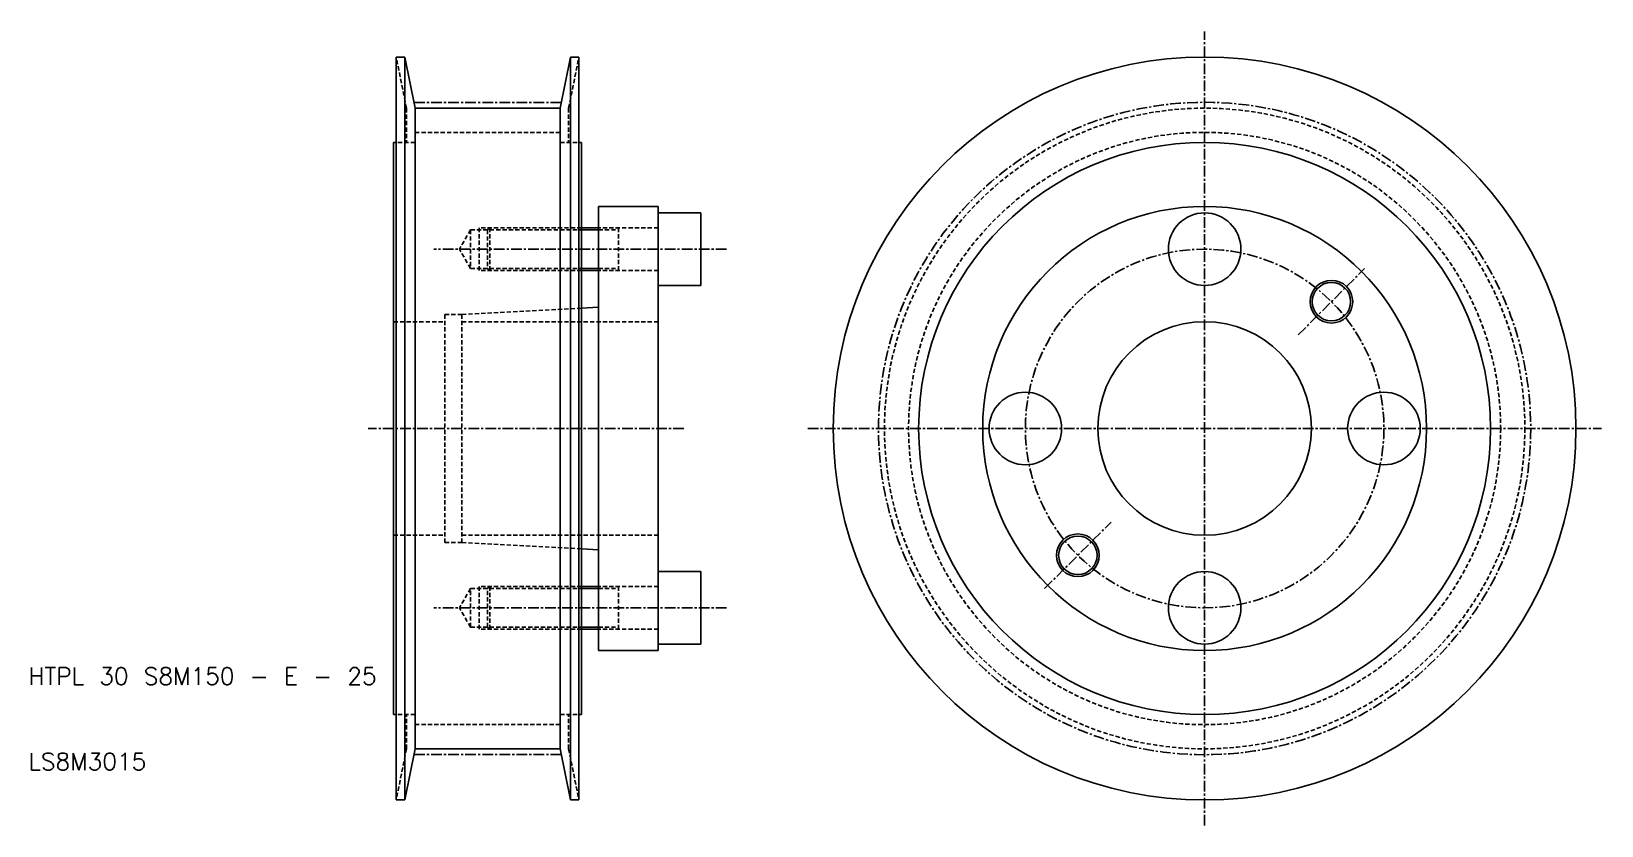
# Model space of a CAD drawing. Extents: x 7 to 190, y 4 to 96.
import ezdxf

# ---------------------------------------------------------------- set-up
doc = ezdxf.new("R2010")
doc.units = 0
doc.linetypes.add('CENTER', pattern=[2, 1.25, -0.25, 0.25, -0.25])
doc.linetypes.add('DASHED', pattern=[0.75, 0.5, -0.25])
doc.layers.get('0').update_dxf_attribs({"linetype": 'CONTINUOUS'})
doc.layers.add('CENTER', color=1, linetype='CENTER')
doc.styles.get("Standard").update_dxf_attribs({"font": 'txt.shx'})

msp = doc.modelspace()

# ---------------------------------------------------------------- linework, layer by layer
at = {"color": 7, "linetype": 'CONTINUOUS'}
for p, q in [((49.3, 93.5), (49.3, 6.5)), ((50.3, 93.5), (49.3, 93.5)), ((50.3, 93.5), (50.3, 6.5)), ((51.5, 87.51), (50.3, 93.5)), ((68.5, 87.51), (69.7, 93.5)), ((69.7, 93.5), (69.7, 6.5)), ((69.7, 93.5), (70.7, 93.5)), ((70.7, 93.5), (70.7, 6.5)), ((51.5, 87.51), (51.5, 12.49)), ((68.5, 87.51), (51.5, 87.51)), ((68.5, 87.51), (68.5, 12.49)), ((49, 83.5), (49, 16.5)), ((49.3, 83.5), (49, 83.5)), ((70.7, 83.5), (71, 83.5)), ((71, 83.5), (71, 16.5)), ((73, 76), (80, 76)), ((73, 76), (73, 24)), ((80, 76), (80, 24)), ((80, 75.25), (85, 75.25)), ((85, 75.25), (85, 66.75)), ((73, 73.5), (71, 73.5)), ((73, 68.5), (71, 68.5)), ((80, 66.75), (85, 66.75)), ((73, 64.2), (71, 64.09)), ((73, 35.8), (71, 35.91)), ((80, 33.25), (85, 33.25)), ((85, 24.75), (85, 33.25)), ((73, 31.5), (71, 31.5)), ((73, 26.5), (71, 26.5)), ((73, 24), (80, 24)), ((80, 24.75), (85, 24.75)), ((49.3, 16.5), (49, 16.5)), ((70.7, 16.5), (71, 16.5)), ((51.5, 12.49), (50.3, 6.5)), ((68.5, 12.49), (51.5, 12.49)), ((68.5, 12.49), (69.7, 6.5)), ((50.3, 6.5), (49.3, 6.5)), ((69.7, 6.5), (70.7, 6.5))]:
    msp.add_line(p, q, dxfattribs=at)
at = {"color": 3, "linetype": 'DASHED'}
for p, q in [((50.5, 87.51), (49.3, 93.5)), ((69.5, 87.51), (70.7, 93.5)), ((50.5, 87.51), (50.5, 83.5)), ((69.5, 87.51), (69.5, 83.5)), ((68.5, 84.68), (51.5, 84.68)), ((51.5, 83.5), (49.3, 83.5)), ((68.5, 83.5), (70.7, 83.5)), ((58, 73.25), (56.7, 71)), ((58, 73.25), (71, 73.25)), ((58, 73.25), (58, 68.75)), ((71, 73.5), (59, 73.5)), ((59, 73.5), (59, 68.5)), ((60.25, 73.5), (60, 73.25)), ((60, 73.25), (60, 68.75)), ((60.25, 73.5), (60.25, 68.5)), ((80, 73.5), (73, 73.5)), ((73, 73.25), (75.33, 73.25)), ((75.33, 73.5), (75.33, 68.5)), ((58, 68.75), (56.7, 71)), ((58, 68.75), (71, 68.75)), ((71, 68.5), (59, 68.5)), ((60.25, 68.5), (60, 68.75)), ((73, 68.75), (75.33, 68.75)), ((80, 68.5), (73, 68.5)), ((55, 63.35), (55, 36.65)), ((55, 63.35), (57, 63.35)), ((57, 63.35), (71, 64.09)), ((57, 63.35), (57, 36.65)), ((49, 62.5), (55, 62.5)), ((57, 62.5), (80, 62.5)), ((49, 37.5), (55, 37.5)), ((57, 37.5), (80, 37.5)), ((55, 36.65), (57, 36.65)), ((57, 36.65), (71, 35.91)), ((59, 26.5), (59, 31.5)), ((71, 31.5), (59, 31.5)), ((60.25, 31.5), (60, 31.25)), ((60.25, 26.5), (60.25, 31.5)), ((80, 31.5), (73, 31.5)), ((75.33, 26.5), (75.33, 31.5)), ((58, 31.25), (56.7, 29)), ((58, 26.75), (58, 31.25)), ((58, 31.25), (71, 31.25)), ((60, 26.75), (60, 31.25)), ((73, 31.25), (75.33, 31.25)), ((58, 26.75), (56.7, 29)), ((58, 26.75), (71, 26.75)), ((71, 26.5), (59, 26.5)), ((60.25, 26.5), (60, 26.75)), ((73, 26.75), (75.33, 26.75)), ((80, 26.5), (73, 26.5)), ((51.5, 16.5), (49.3, 16.5)), ((50.5, 12.49), (50.5, 16.5)), ((68.5, 15.32), (51.5, 15.32)), ((68.5, 16.5), (70.7, 16.5)), ((69.5, 12.49), (69.5, 16.5)), ((50.5, 12.49), (49.3, 6.5)), ((69.5, 12.49), (70.7, 6.5))]:
    msp.add_line(p, q, dxfattribs=at)
at = {"color": 3, "linetype": 'CONTINUOUS'}
for p, q in [((73, 73.25), (71, 73.25)), ((73, 68.75), (71, 68.75)), ((73, 31.25), (71, 31.25)), ((73, 26.75), (71, 26.75))]:
    msp.add_line(p, q, dxfattribs=at)
at = {"color": 7, "linetype": 'CONTINUOUS'}
for centre, radius in [((144, 50), 43.5), ((144, 50), 33.5), ((144, 50), 26), ((144, 50), 26), ((144, 71), 4.25), ((158.85, 64.85), 2.25), ((144, 50), 12.5), ((123, 50), 4.25), ((165, 50), 4.25), ((129.15, 35.15), 2.25), ((144, 29), 4.25)]:
    msp.add_circle(centre, radius, dxfattribs=at)
at = {"color": 3, "linetype": 'DASHED'}
for radius in [37.51, 34.68]:
    msp.add_circle((144, 50), radius, dxfattribs=at)
at = {"color": 3, "linetype": 'CONTINUOUS'}
for centre in [(158.85, 64.85), (129.15, 35.15)]:
    msp.add_circle(centre, 2.5, dxfattribs=at)
at = {"layer": 'CENTER', "color": 1, "linetype": 'CENTER'}
for p, q in [((144, 3.5), (144, 96.5)), ((68.64, 88.19), (51.36, 88.19)), ((88, 71), (53.7, 71)), ((154.96, 60.96), (162.74, 68.74)), ((83, 50), (46, 50)), ((97.5, 50), (190.5, 50)), ((125.26, 31.26), (133.04, 39.04)), ((88, 29), (53.7, 29)), ((68.64, 11.81), (51.36, 11.81))]:
    msp.add_line(p, q, dxfattribs=at)
for radius in [38.2, 21]:
    msp.add_circle((144, 50), radius, dxfattribs=at)

# ---------------------------------------------------------------- texts
at = {"color": 7, "linetype": 'CONTINUOUS'}
for s, p in [('HTPL 30 S8M150 - E - 25', (6.22, 20)), ('LS8M3015', (6.22, 10))]:
    msp.add_text(s, height=2, dxfattribs=at).set_placement(p)

doc.saveas('drawing.dxf')
